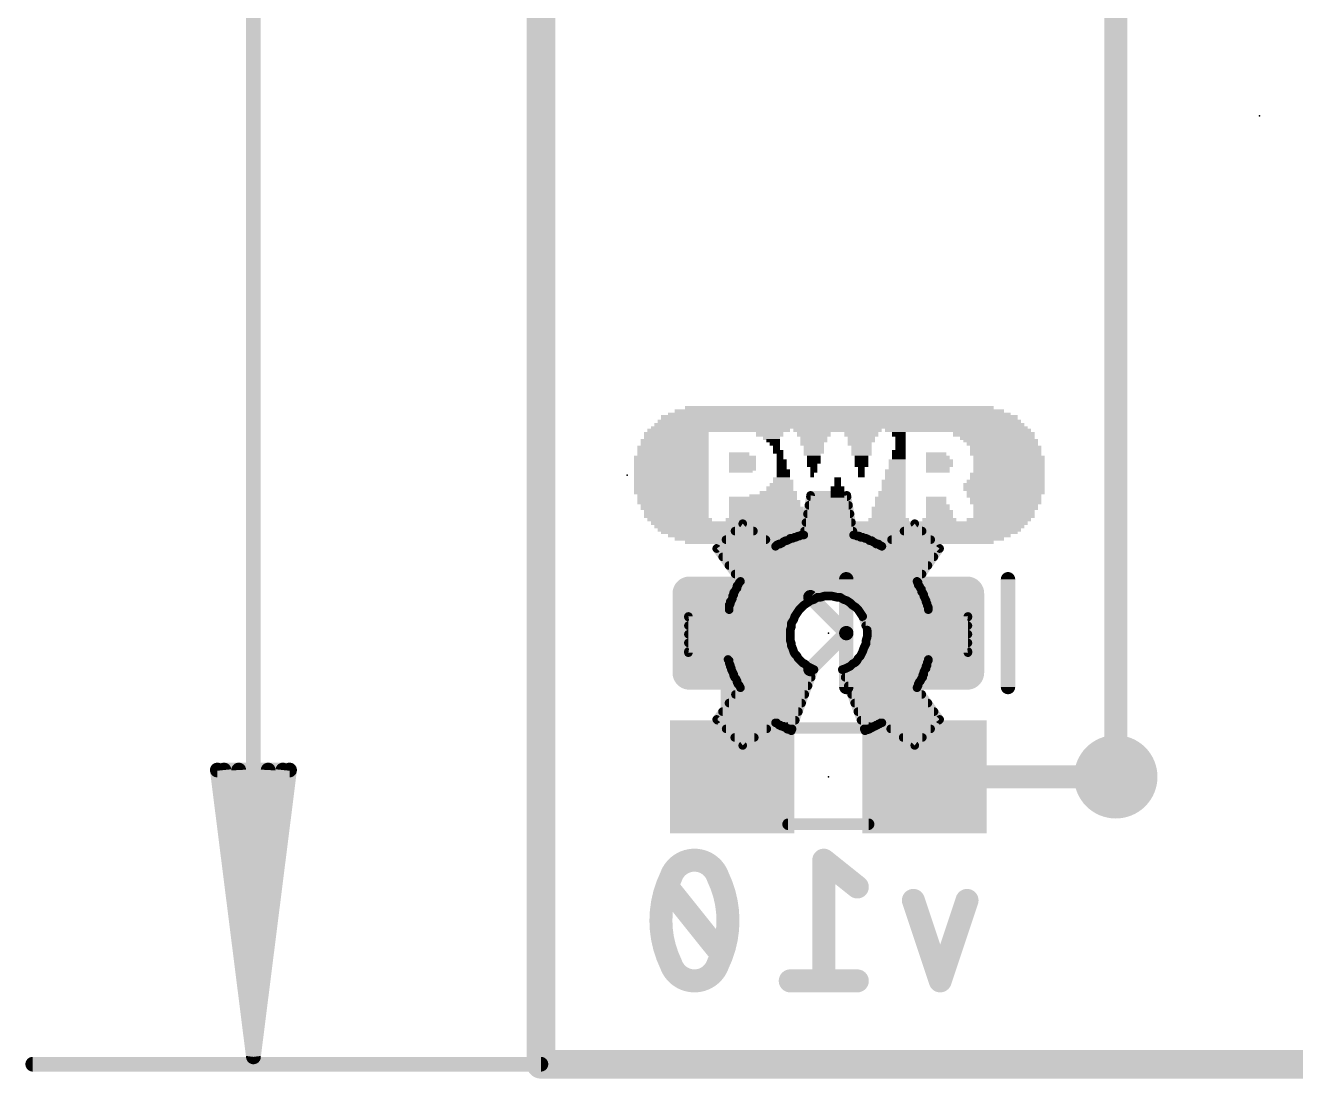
# Model space of a CAD drawing. Extents: x -31.8 to 54.9, y -10.7 to 32.8.
# Drawn here: x -4.56 to 6.67, y -0.13 to 9.18 of the extents above; entities that cross this region are included whole.
import ezdxf

# ---------------------------------------------------------------- set-up
doc = ezdxf.new("R2010")
doc.units = 0
for name, color, linetype in [('1', 12, 'CONTINUOUS'), ('16', 132, 'CONTINUOUS'), ('18', 110, 'CONTINUOUS'), ('20', 53, 'CONTINUOUS'), ('21', 41, 'CONTINUOUS'), ('22', 40, 'CONTINUOUS'), ('23', 53, 'CONTINUOUS'), ('24', 53, 'CONTINUOUS'), ('47', 253, 'CONTINUOUS'), ('51', 53, 'CONTINUOUS')]:
    doc.layers.add(name, color=color, linetype=linetype)

# ---------------------------------------------------------------- blocks, each defined once
blk = doc.blocks.new('RECT160000X160000R30')
at = {"const_width": 0.15}
blk.add_lwpolyline([(0.425, -0.35), (0.425, 0.35, 0.4142), (0.35, 0.425), (-0.35, 0.425, 0.4142), (-0.425, 0.35), (-0.425, -0.35, 0.4142), (-0.35, -0.425), (0.35, -0.425, 0.4142)], format="xyb", close=True, dxfattribs=at)
blk.add_solid([(-0.3754, -0.3754), (0.3754, -0.3754), (-0.3754, 0.3754), (0.3754, 0.3754)])
blk = doc.blocks.new('RECT')
blk.add_solid([(-0.5, -0.5), (0.5, -0.5), (-0.5, 0.5), (0.5, 0.5)])
blk = doc.blocks.new('ROUNDV')
at = {"const_width": 0.5}
blk.add_lwpolyline([(0, -0.25, 1), (0, 0.25, 1), (0, -0.25)], format="xyb", dxfattribs=at)

msp = doc.modelspace()

# ---------------------------------------------------------------- linework, layer by layer
at = {"layer": '1'}
for points, const_width in [([(0, 25.4), (0, 0)], 0.254), ([(1.69, 3.783), (1.663, 3.81)], 0.2032), ([(1.69, 2.54), (1.69, 3.783)], 0.2032), ([(3.39, 2.54), (5.08, 2.54)], 0.2032), ([(0, 0), (25.4, 0)], 0.254)]:
    msp.add_lwpolyline(points, dxfattribs=dict(at, const_width=const_width))
for points, const_width in [([(1.6989, 3.8459, 1), (1.6271, 3.7741)], 0.1016), ([(1.7408, 3.783, 1), (1.6392, 3.783)], 0.1016), ([(1.6541, 3.7471, 1), (1.7259, 3.8189)], 0.1016), ([(1.6392, 2.54, 1), (1.7408, 2.54)], 0.1016), ([(3.39, 2.5908, 1), (3.39, 2.4892)], 0.1016), ([(5.08, 2.4892, 1), (5.08, 2.5908)], 0.1016), ([(0, 0.0635, 1), (0, -0.0635)], 0.127), ([(-0.0635, 0, 1), (0.0635, 0)], 0.127)]:
    msp.add_lwpolyline(points, format="xyb", dxfattribs=dict(at, const_width=const_width))
at = {"layer": '16'}
for points, const_width in [([(0, 0), (0, 25.4)], 0.254), ([(5.08, 2.54), (5.08, 11.93)], 0.2032), ([(2.7961, 1.5663), (2.4998, 1.8034)], 0.2032), ([(2.4998, 1.8034), (2.4998, 0.7366)], 0.2032), ([(1.5939, 0.9737), (1.1197, 1.5663)], 0.2032), ([(3.5285, 0.7366), (3.2914, 1.4478)], 0.2032), ([(3.7655, 1.4478), (3.5285, 0.7366)], 0.2032), ([(2.7961, 0.7366), (2.2035, 0.7366)], 0.2032), ([(25.4, 0), (0, 0)], 0.254)]:
    msp.add_lwpolyline(points, dxfattribs=dict(at, const_width=const_width))
for points, const_width in [([(5.0292, 2.54, 1), (5.1308, 2.54)], 0.1016), ([(1.3568, 1.8034, 0.3205), (1.1494, 1.6552)], 0.2032), ([(1.5642, 1.6552, 0.3205), (1.3568, 1.8034)], 0.2032), ([(1.3568, 1.8542, 1), (1.3568, 1.7526)], 0.1016), ([(1.3568, 1.7526, 1), (1.3568, 1.8542)], 0.1016), ([(2.5315, 1.8431, 1), (2.468, 1.7637)], 0.1016), ([(2.5506, 1.8034, 1), (2.449, 1.8034)], 0.1016), ([(1.1494, 1.6552, 0.1139), (1.0605, 1.27)], 0.2032), ([(1.1013, 1.6717, 1), (1.1974, 1.6388)], 0.1016), ([(1.195, 1.633, 1), (1.1037, 1.6775)], 0.1016), ([(1.6531, 1.27, 0.1139), (1.5642, 1.6552)], 0.2032), ([(1.6099, 1.6775, 1), (1.5186, 1.633)], 0.1016), ([(1.5162, 1.6388, 1), (1.6123, 1.6717)], 0.1016), ([(1.1594, 1.5981, 1), (1.0801, 1.5346)], 0.1016), ([(2.7644, 1.5267, 1), (2.8279, 1.606)], 0.1016), ([(3.3396, 1.4639, 1), (3.2432, 1.4317)], 0.1016), ([(3.8137, 1.4317, 1), (3.7174, 1.4639)], 0.1016), ([(1.0605, 1.27, 0.1139), (1.1494, 0.8848)], 0.2032), ([(1.1113, 1.27, 1), (1.0097, 1.27)], 0.1016), ([(1.5642, 0.8848, 0.1139), (1.6531, 1.27)], 0.2032), ([(1.7039, 1.27, 1), (1.6023, 1.27)], 0.1016), ([(1.0097, 1.27, 1), (1.1113, 1.27)], 0.1016), ([(1.6023, 1.27, 1), (1.7039, 1.27)], 0.1016), ([(1.5542, 0.9419, 1), (1.6335, 1.0054)], 0.1016), ([(1.1494, 0.8848, 0.3205), (1.3568, 0.7366)], 0.2032), ([(1.1974, 0.9012, 1), (1.1013, 0.8683)], 0.1016), ([(1.1037, 0.8625, 1), (1.195, 0.907)], 0.1016), ([(1.3568, 0.7366, 0.3205), (1.5642, 0.8848)], 0.2032), ([(1.5186, 0.907, 1), (1.6099, 0.8625)], 0.1016), ([(1.6123, 0.8683, 1), (1.5162, 0.9012)], 0.1016), ([(1.3568, 0.7874, 1), (1.3568, 0.6858)], 0.1016), ([(1.3568, 0.6858, 1), (1.3568, 0.7874)], 0.1016), ([(2.2035, 0.7874, 1), (2.2035, 0.6858)], 0.1016), ([(2.449, 0.7366, 1), (2.5506, 0.7366)], 0.1016), ([(2.7961, 0.6858, 1), (2.7961, 0.7874)], 0.1016), ([(3.4803, 0.7527, 1), (3.5767, 0.7205)], 0.1016), ([(3.4803, 0.7205, 1), (3.5767, 0.7527)], 0.1016), ([(0, 0.0635, 1), (0, -0.0635)], 0.127), ([(-0.0635, 0, 1), (0.0635, 0)], 0.127)]:
    msp.add_lwpolyline(points, format="xyb", dxfattribs=dict(at, const_width=const_width))
at = {"layer": '20', "const_width": 0.2032}
for points in [[(0, 25.4), (0, 0)], [(0, 0), (25.4, 0)]]:
    msp.add_lwpolyline(points, dxfattribs=at)
at = {"layer": '20', "const_width": 0.1016}
for points in [[(0, 0.0508, 1), (0, -0.0508)], [(-0.0508, 0, 1), (0.0508, 0)]]:
    msp.add_lwpolyline(points, format="xyb", dxfattribs=at)
at = {"layer": '21', "const_width": 0.127}
msp.add_lwpolyline([(4.1275, 4.2862), (4.1275, 3.3338)], dxfattribs=at)
at = {"layer": '21', "const_width": 0.0635}
for points in [[(4.1593, 4.2862, 1), (4.0958, 4.2862)], [(4.0958, 3.3338, 1), (4.1593, 3.3338)]]:
    msp.add_lwpolyline(points, format="xyb", dxfattribs=at)
at = {"layer": '22', "const_width": 0.076}
for points in [[(2.3234, 4.6774), (2.3834, 5.0274)], [(2.3815, 5.016), (2.7053, 5.016)], [(2.3834, 5.0274), (2.7034, 5.0274)], [(2.7034, 5.0274), (2.7634, 4.6774)], [(2.3684, 4.94), (2.7184, 4.94)], [(2.3554, 4.864), (2.7314, 4.864)], [(1.5534, 4.5574), (1.7834, 4.7774)], [(1.7151, 4.712), (1.8782, 4.712)], [(1.7834, 4.7774), (2.0734, 4.5774)], [(2.2834, 4.6674), (2.3034, 4.6774)], [(2.3034, 4.6774), (2.3234, 4.6774)], [(2.3293, 4.712), (2.7575, 4.712)], [(2.3424, 4.788), (2.7444, 4.788)], [(2.7634, 4.6774), (2.7734, 4.6774)], [(2.7734, 4.6774), (2.7934, 4.6674)], [(3.0134, 4.5774), (3.3034, 4.7774)], [(3.2086, 4.712), (3.3688, 4.712)], [(3.3034, 4.7774), (3.5234, 4.5574)], [(1.6356, 4.636), (1.9884, 4.636)], [(2.0734, 4.5774), (2.0834, 4.5874)], [(2.0834, 4.5874), (2.1034, 4.5974)], [(2.1034, 4.5974), (2.1134, 4.5974)], [(2.1134, 4.5974), (2.1334, 4.6074)], [(2.1334, 4.6074), (2.1434, 4.6174)], [(2.1434, 4.6174), (2.1634, 4.6274)], [(2.1634, 4.6274), (2.1734, 4.6274)], [(2.1734, 4.6274), (2.1934, 4.6374)], [(2.1907, 4.636), (2.8948, 4.636)], [(2.1934, 4.6374), (2.2034, 4.6474)], [(2.2034, 4.6474), (2.2234, 4.6474)], [(2.2234, 4.6474), (2.2434, 4.6574)], [(2.2434, 4.6574), (2.2534, 4.6574)], [(2.2534, 4.6574), (2.2734, 4.6674)], [(2.2734, 4.6674), (2.2834, 4.6674)], [(2.7934, 4.6674), (2.8134, 4.6674)], [(2.8134, 4.6674), (2.8234, 4.6574)], [(2.8234, 4.6574), (2.8434, 4.6574)], [(2.8434, 4.6574), (2.8634, 4.6474)], [(2.8634, 4.6474), (2.8734, 4.6474)], [(2.8734, 4.6474), (2.8934, 4.6374)], [(2.8934, 4.6374), (2.9034, 4.6274)], [(2.9034, 4.6274), (2.9234, 4.6274)], [(2.9234, 4.6274), (2.9334, 4.6174)], [(2.9334, 4.6174), (2.9534, 4.6074)], [(2.9534, 4.6074), (2.9634, 4.5974)], [(2.9634, 4.5974), (2.9834, 4.5974)], [(2.9834, 4.5974), (2.9934, 4.5874)], [(2.9934, 4.5874), (3.0134, 4.5774)], [(3.0984, 4.636), (3.4448, 4.636)], [(1.7634, 4.2674), (1.5534, 4.5574)], [(1.5562, 4.56), (3.5208, 4.56)], [(1.6065, 4.484), (3.4728, 4.484)], [(3.5234, 4.5574), (3.3234, 4.2674)], [(1.6616, 4.408), (3.4204, 4.408)], [(1.7166, 4.332), (3.368, 4.332)], [(1.7334, 4.2274), (1.7434, 4.2374)], [(1.7334, 4.2074), (1.7334, 4.2274)], [(1.7434, 4.2374), (1.7534, 4.2574)], [(1.7527, 4.256), (3.3334, 4.256)], [(1.7534, 4.2574), (1.7634, 4.2674)], [(3.3234, 4.2674), (3.3334, 4.2574)], [(3.3334, 4.2574), (3.3334, 4.2374)], [(3.3334, 4.2374), (3.3434, 4.2274)], [(3.3434, 4.2274), (3.3534, 4.2074)], [(1.6834, 4.0974), (1.6934, 4.1174)], [(1.6934, 4.1374), (1.7034, 4.1474)], [(1.6934, 4.1174), (1.6934, 4.1374)], [(1.7034, 4.1674), (1.7134, 4.1774)], [(1.7034, 4.1474), (1.7034, 4.1674)], [(1.7134, 4.1774), (1.7234, 4.1974)], [(1.7147, 4.18), (3.3634, 4.18)], [(1.7234, 4.1974), (1.7334, 4.2074)], [(2.4434, 4.1274), (2.4134, 4.1074)], [(2.4734, 4.1274), (2.4434, 4.1274)], [(2.5034, 4.1374), (2.4734, 4.1274)], [(2.5734, 4.1374), (2.5034, 4.1374)], [(2.6134, 4.1274), (2.5734, 4.1374)], [(2.6434, 4.1274), (2.6134, 4.1274)], [(2.6734, 4.1074), (2.6434, 4.1274)], [(3.3534, 4.2074), (3.3634, 4.1974)], [(3.3634, 4.1974), (3.3634, 4.1774)], [(3.3634, 4.1774), (3.3734, 4.1674)], [(3.3734, 4.1674), (3.3834, 4.1474)], [(3.3834, 4.1474), (3.3834, 4.1374)], [(3.3834, 4.1374), (3.4034, 4.0974)], [(1.3034, 3.9574), (1.6634, 4.0174)], [(1.6634, 4.0574), (1.6734, 4.0674)], [(1.6634, 4.0174), (1.6634, 4.0574)], [(1.6634, 4.028), (2.294, 4.028)], [(1.6734, 4.0874), (1.6834, 4.0974)], [(1.6734, 4.0674), (1.6734, 4.0874)], [(1.6867, 4.104), (2.4033, 4.104)], [(2.2834, 4.0174), (2.2434, 3.9574)], [(2.3234, 4.0574), (2.2834, 4.0174)], [(2.3834, 4.0974), (2.3234, 4.0574)], [(2.4134, 4.1074), (2.3834, 4.0974)], [(2.7034, 4.0974), (2.6734, 4.1074)], [(2.6835, 4.104), (3.4001, 4.104)], [(2.7334, 4.0774), (2.7034, 4.0974)], [(2.7534, 4.0574), (2.7334, 4.0774)], [(2.7834, 4.0374), (2.7534, 4.0574)], [(2.8034, 4.0174), (2.7834, 4.0374)], [(2.7928, 4.028), (3.4234, 4.028)], [(2.8434, 3.9574), (2.8034, 4.0174)], [(3.4034, 4.0974), (3.4034, 4.0874)], [(3.4034, 4.0874), (3.4134, 4.0674)], [(3.4134, 4.0674), (3.4134, 4.0574)], [(3.4134, 4.0574), (3.4234, 4.0374)], [(3.4234, 4.0374), (3.4234, 4.0174)], [(3.4234, 4.0174), (3.7734, 3.9574)], [(1.3034, 3.6374), (1.3034, 3.9574)], [(1.3034, 3.952), (2.2416, 3.952)], [(2.2334, 3.9274), (2.2134, 3.8974)], [(2.2134, 3.8974), (2.2134, 3.8674)], [(2.2434, 3.9574), (2.2334, 3.9274)], [(2.8834, 3.8374), (2.8434, 3.9574)], [(2.8452, 3.952), (3.7734, 3.952)], [(3.7734, 3.9574), (3.7734, 3.6374)], [(1.3034, 3.876), (2.2134, 3.876)], [(1.3034, 3.8), (2.2034, 3.8)], [(2.2134, 3.8674), (2.2034, 3.8374)], [(2.2034, 3.8374), (2.2034, 3.7474)], [(2.8705, 3.876), (3.7734, 3.876)], [(2.8834, 3.7774), (2.8834, 3.8374)], [(2.8834, 3.8), (3.7734, 3.8)], [(1.3034, 3.724), (2.2112, 3.724)], [(2.2034, 3.7474), (2.2134, 3.7174)], [(2.2134, 3.7174), (2.2134, 3.6974)], [(2.2134, 3.6974), (2.2234, 3.6774)], [(2.2234, 3.6774), (2.2334, 3.6474)], [(2.8434, 3.6474), (2.8534, 3.6774)], [(2.8534, 3.6774), (2.8734, 3.7174)], [(2.8734, 3.7474), (2.8834, 3.7774)], [(2.8734, 3.7174), (2.8734, 3.7474)], [(2.8734, 3.724), (3.7734, 3.724)], [(1.3034, 3.648), (2.2332, 3.648)], [(1.6534, 3.5774), (1.3034, 3.6374)], [(1.6634, 3.5674), (1.6534, 3.5774)], [(1.6588, 3.572), (2.2888, 3.572)], [(1.6634, 3.5474), (1.6634, 3.5674)], [(2.2334, 3.6474), (2.2434, 3.6274)], [(2.2434, 3.6274), (2.2634, 3.6074)], [(2.2634, 3.6074), (2.2734, 3.5874)], [(2.2734, 3.5874), (2.3134, 3.5474)], [(2.7734, 3.5474), (2.7934, 3.5674)], [(2.7934, 3.5674), (2.8034, 3.5874)], [(2.7957, 3.572), (3.4234, 3.572)], [(2.8034, 3.5874), (2.8234, 3.6074)], [(2.8234, 3.6074), (2.8434, 3.6474)], [(2.8436, 3.648), (3.7734, 3.648)], [(3.4234, 3.5674), (3.4134, 3.5474)], [(3.7734, 3.6374), (3.4234, 3.5774)], [(3.4234, 3.5774), (3.4234, 3.5674)], [(1.6734, 3.5274), (1.6634, 3.5474)], [(1.6734, 3.5174), (1.6734, 3.5274)], [(1.6834, 3.4974), (1.6734, 3.5174)], [(1.6834, 3.4874), (1.6834, 3.4974)], [(1.6834, 3.496), (2.3961, 3.496)], [(1.7034, 3.4474), (1.6834, 3.4874)], [(1.7034, 3.4374), (1.7034, 3.4474)], [(2.4134, 3.4874), (2.2134, 2.9474)], [(2.3134, 3.5474), (2.3334, 3.5374)], [(2.3334, 3.5374), (2.3534, 3.5174)], [(2.3534, 3.5174), (2.4134, 3.4874)], [(2.6634, 3.4874), (2.6934, 3.4974)], [(2.8634, 2.9474), (2.6634, 3.4874)], [(2.6893, 3.496), (3.402, 3.496)], [(2.6934, 3.4974), (2.7334, 3.5174)], [(2.7334, 3.5174), (2.7534, 3.5374)], [(2.7534, 3.5374), (2.7734, 3.5474)], [(3.3834, 3.4474), (3.3734, 3.4374)], [(3.3934, 3.4874), (3.3834, 3.4674)], [(3.3834, 3.4674), (3.3834, 3.4474)], [(3.4034, 3.4974), (3.3934, 3.4874)], [(3.4134, 3.5274), (3.4034, 3.5174)], [(3.4034, 3.5174), (3.4034, 3.4974)], [(3.4134, 3.5474), (3.4134, 3.5274)], [(1.7134, 3.4174), (1.7034, 3.4374)], [(1.7121, 3.42), (2.3885, 3.42)], [(1.7234, 3.4074), (1.7134, 3.4174)], [(1.7334, 3.3874), (1.7234, 3.4074)], [(1.7334, 3.3774), (1.7334, 3.3874)], [(1.7434, 3.3574), (1.7334, 3.3774)], [(1.7534, 3.3474), (1.7434, 3.3574)], [(1.7634, 3.3274), (1.7534, 3.3474)], [(1.7551, 3.344), (2.3603, 3.344)], [(2.6884, 3.42), (3.3734, 3.42)], [(2.7165, 3.344), (3.3317, 3.344)], [(3.3334, 3.3474), (3.3234, 3.3274)], [(3.3434, 3.3774), (3.3334, 3.3574)], [(3.3334, 3.3574), (3.3334, 3.3474)], [(3.3534, 3.3874), (3.3434, 3.3774)], [(3.3634, 3.4074), (3.3534, 3.3874)], [(3.3734, 3.4174), (3.3634, 3.4074)], [(3.3734, 3.4374), (3.3734, 3.4174)], [(1.5534, 3.0474), (1.7634, 3.3274)], [(1.7189, 3.268), (2.3322, 3.268)], [(2.7447, 3.268), (3.3658, 3.268)], [(3.3234, 3.3274), (3.5234, 3.0474)], [(1.6049, 3.116), (2.2759, 3.116)], [(1.6619, 3.192), (2.304, 3.192)], [(2.7728, 3.192), (3.4201, 3.192)], [(2.8009, 3.116), (3.4744, 3.116)], [(1.7834, 2.8174), (1.5534, 3.0474)], [(1.5608, 3.04), (2.2477, 3.04)], [(2.0734, 3.0174), (1.7834, 2.8174)], [(2.0834, 3.0174), (2.0734, 3.0174)], [(2.1034, 2.9974), (2.0834, 3.0174)], [(2.1134, 2.9974), (2.1034, 2.9974)], [(2.1234, 2.9874), (2.1134, 2.9974)], [(2.8291, 3.04), (3.5164, 3.04)], [(2.9634, 2.9974), (2.9534, 2.9874)], [(2.9734, 2.9974), (2.9634, 2.9974)], [(2.9834, 3.0074), (2.9734, 2.9974)], [(2.9934, 3.0074), (2.9834, 3.0074)], [(3.0034, 3.0174), (2.9934, 3.0074)], [(3.0134, 3.0174), (3.0034, 3.0174)], [(3.3034, 2.8174), (3.0134, 3.0174)], [(3.5234, 3.0474), (3.3034, 2.8174)], [(1.6368, 2.964), (1.996, 2.964)], [(1.7128, 2.888), (1.8858, 2.888)], [(2.1434, 2.9874), (2.1234, 2.9874)], [(2.1534, 2.9774), (2.1434, 2.9874)], [(2.1634, 2.9774), (2.1534, 2.9774)], [(2.1734, 2.9674), (2.1634, 2.9774)], [(2.1834, 2.9674), (2.1734, 2.9674)], [(2.1934, 2.9574), (2.1834, 2.9674)], [(2.1868, 2.964), (2.2196, 2.964)], [(2.2134, 2.9574), (2.1934, 2.9574)], [(2.2134, 2.9474), (2.2134, 2.9574)], [(2.8572, 2.964), (2.9, 2.964)], [(2.8734, 2.9574), (2.8634, 2.9474)], [(2.8934, 2.9574), (2.8734, 2.9574)], [(2.9034, 2.9674), (2.8934, 2.9574)], [(2.9134, 2.9674), (2.9034, 2.9674)], [(2.9234, 2.9774), (2.9134, 2.9674)], [(2.9334, 2.9774), (2.9234, 2.9774)], [(2.9434, 2.9874), (2.9334, 2.9774)], [(2.9534, 2.9874), (2.9434, 2.9874)], [(3.0908, 2.964), (3.4437, 2.964)], [(3.201, 2.888), (3.371, 2.888)]]:
    msp.add_lwpolyline(points, dxfattribs=at)
at = {"layer": '22', "const_width": 0.038}
for points in [[(2.3815, 5.035, 1), (2.3815, 4.997)], [(2.3834, 5.0464, 1), (2.3834, 5.0084)], [(2.4021, 5.0242, 1), (2.3647, 5.0306)], [(2.7221, 5.0306, 1), (2.6847, 5.0242)], [(2.7034, 5.0084, 1), (2.7034, 5.0464)], [(2.7053, 4.997, 1), (2.7053, 5.035)], [(2.3684, 4.959, 1), (2.3684, 4.921)], [(2.7184, 4.921, 1), (2.7184, 4.959)], [(2.3554, 4.883, 1), (2.3554, 4.845)], [(2.7314, 4.845, 1), (2.7314, 4.883)], [(1.7151, 4.731, 1), (1.7151, 4.693)], [(1.7942, 4.793, 1), (1.7726, 4.7617)], [(1.7965, 4.7636, 1), (1.7703, 4.7911)], [(1.8782, 4.693, 1), (1.8782, 4.731)], [(2.3034, 4.6964, 1), (2.3034, 4.6584)], [(2.3119, 4.6604, 1), (2.2949, 4.6944)], [(2.3293, 4.731, 1), (2.3293, 4.693)], [(2.3424, 4.807, 1), (2.3424, 4.769)], [(2.3234, 4.6584, 1), (2.3234, 4.6964)], [(2.7444, 4.769, 1), (2.7444, 4.807)], [(2.7634, 4.6964, 1), (2.7634, 4.6584)], [(2.7819, 4.6944, 1), (2.7649, 4.6604)], [(2.7575, 4.693, 1), (2.7575, 4.731)], [(2.7734, 4.6584, 1), (2.7734, 4.6964)], [(3.2086, 4.731, 1), (3.2086, 4.693)], [(3.3168, 4.7908, 1), (3.29, 4.7639)], [(3.3142, 4.7617, 1), (3.2926, 4.793)], [(3.3688, 4.693, 1), (3.3688, 4.731)], [(1.6356, 4.655, 1), (1.6356, 4.617)], [(1.9884, 4.617, 1), (1.9884, 4.655)], [(2.06, 4.5908, 1), (2.0868, 4.5639)], [(2.0626, 4.5617, 1), (2.0842, 4.593)], [(2.0749, 4.6044, 1), (2.0919, 4.5704)], [(2.0968, 4.5739, 1), (2.07, 4.6008)], [(2.1034, 4.6164, 1), (2.1034, 4.5784)], [(2.1049, 4.6144, 1), (2.1219, 4.5804)], [(2.1119, 4.5804, 1), (2.0949, 4.6144)], [(2.1134, 4.5784, 1), (2.1134, 4.6164)], [(2.12, 4.6208, 1), (2.1468, 4.5939)], [(2.1349, 4.6344, 1), (2.1519, 4.6004)], [(2.1419, 4.5904, 1), (2.1249, 4.6244)], [(2.1568, 4.6039, 1), (2.13, 4.6308)], [(2.1634, 4.6464, 1), (2.1634, 4.6084)], [(2.1649, 4.6444, 1), (2.1819, 4.6104)], [(2.1719, 4.6104, 1), (2.1549, 4.6444)], [(2.1907, 4.655, 1), (2.1907, 4.617)], [(2.1734, 4.6084, 1), (2.1734, 4.6464)], [(2.18, 4.6508, 1), (2.2068, 4.6239)], [(2.2034, 4.6664, 1), (2.2034, 4.6284)], [(2.2019, 4.6204, 1), (2.1849, 4.6544)], [(2.2168, 4.6339, 1), (2.19, 4.6608)], [(2.2149, 4.6644, 1), (2.2319, 4.6304)], [(2.2234, 4.6284, 1), (2.2234, 4.6664)], [(2.2434, 4.6764, 1), (2.2434, 4.6384)], [(2.2449, 4.6744, 1), (2.2619, 4.6404)], [(2.2519, 4.6404, 1), (2.2349, 4.6744)], [(2.2534, 4.6384, 1), (2.2534, 4.6764)], [(2.2734, 4.6864, 1), (2.2734, 4.6484)], [(2.2749, 4.6844, 1), (2.2919, 4.6504)], [(2.2819, 4.6504, 1), (2.2649, 4.6844)], [(2.2834, 4.6484, 1), (2.2834, 4.6864)], [(2.3047, 4.6806, 1), (2.3421, 4.6742)], [(2.7447, 4.6742, 1), (2.7821, 4.6806)], [(2.7934, 4.6864, 1), (2.7934, 4.6484)], [(2.7849, 4.6504, 1), (2.8019, 4.6844)], [(2.8268, 4.6808, 1), (2.8, 4.6539)], [(2.8234, 4.6764, 1), (2.8234, 4.6384)], [(2.81, 4.6439, 1), (2.8368, 4.6708)], [(2.8134, 4.6484, 1), (2.8134, 4.6864)], [(2.8519, 4.6744, 1), (2.8349, 4.6404)], [(2.8434, 4.6384, 1), (2.8434, 4.6764)], [(2.8634, 4.6664, 1), (2.8634, 4.6284)], [(2.8819, 4.6644, 1), (2.8649, 4.6304)], [(2.8549, 4.6304, 1), (2.8719, 4.6644)], [(2.8734, 4.6284, 1), (2.8734, 4.6664)], [(2.9068, 4.6508, 1), (2.88, 4.6239)], [(2.9034, 4.6464, 1), (2.9034, 4.6084)], [(2.8849, 4.6204, 1), (2.9019, 4.6544)], [(2.89, 4.6139, 1), (2.9168, 4.6408)], [(2.8948, 4.617, 1), (2.8948, 4.655)], [(2.9368, 4.6408, 1), (2.91, 4.6139)], [(2.9419, 4.6344, 1), (2.9249, 4.6004)], [(2.92, 4.6039, 1), (2.9468, 4.6308)], [(2.9234, 4.6084, 1), (2.9234, 4.6464)], [(2.9668, 4.6208, 1), (2.94, 4.5939)], [(2.9634, 4.6164, 1), (2.9634, 4.5784)], [(2.9449, 4.5904, 1), (2.9619, 4.6244)], [(2.95, 4.5839, 1), (2.9768, 4.6108)], [(2.9968, 4.6108, 1), (2.97, 4.5839)], [(3.0019, 4.6044, 1), (2.9849, 4.5704)], [(2.98, 4.5739, 1), (3.0068, 4.6008)], [(2.9834, 4.5784, 1), (2.9834, 4.6164)], [(3.0026, 4.593, 1), (3.0242, 4.5617)], [(3.0049, 4.5604, 1), (3.0219, 4.5944)], [(3.0984, 4.655, 1), (3.0984, 4.617)], [(3.4448, 4.617, 1), (3.4448, 4.655)], [(1.5688, 4.5685, 1), (1.538, 4.5462)], [(1.5403, 4.5711, 1), (1.5665, 4.5436)], [(1.5562, 4.579, 1), (1.5562, 4.541)], [(1.6065, 4.503, 1), (1.6065, 4.465)], [(3.4728, 4.465, 1), (3.4728, 4.503)], [(3.539, 4.5466, 1), (3.5078, 4.5682)], [(3.51, 4.5439, 1), (3.5368, 4.5708)], [(3.5208, 4.541, 1), (3.5208, 4.579)], [(1.6616, 4.427, 1), (1.6616, 4.389)], [(3.4204, 4.389, 1), (3.4204, 4.427)], [(1.7166, 4.351, 1), (1.7166, 4.313)], [(1.7524, 4.2274, 1), (1.7144, 4.2274)], [(1.7568, 4.2239, 1), (1.73, 4.2508)], [(1.7527, 4.275, 1), (1.7527, 4.237)], [(1.74, 4.2708, 1), (1.7668, 4.2439)], [(1.7704, 4.2489, 1), (1.7364, 4.2659)], [(1.748, 4.2562, 1), (1.7788, 4.2785)], [(1.7768, 4.2539, 1), (1.75, 4.2808)], [(3.3368, 4.2808, 1), (3.31, 4.2539)], [(3.3078, 4.2782, 1), (3.339, 4.2566)], [(3.3524, 4.2574, 1), (3.3144, 4.2574)], [(3.3468, 4.2508, 1), (3.32, 4.2239)], [(3.32, 4.2439, 1), (3.3468, 4.2708)], [(3.3604, 4.2359, 1), (3.3264, 4.2189)], [(3.3334, 4.237, 1), (3.3334, 4.275)], [(3.368, 4.313, 1), (3.368, 4.351)], [(1.7124, 4.1374, 1), (1.6744, 4.1374)], [(1.68, 4.1508, 1), (1.7068, 4.1239)], [(1.7104, 4.1089, 1), (1.6764, 4.1259)], [(1.7224, 4.1674, 1), (1.6844, 4.1674)], [(1.69, 4.1808, 1), (1.7168, 4.1539)], [(1.6844, 4.1474, 1), (1.7224, 4.1474)], [(1.7168, 4.1339, 1), (1.69, 4.1608)], [(1.6964, 4.1859, 1), (1.7304, 4.1689)], [(1.7147, 4.199, 1), (1.7147, 4.161)], [(1.7268, 4.1639, 1), (1.7, 4.1908)], [(1.71, 4.2108, 1), (1.7368, 4.1839)], [(1.7404, 4.1889, 1), (1.7064, 4.2059)], [(1.72, 4.2408, 1), (1.7468, 4.2139)], [(1.7144, 4.2074, 1), (1.7524, 4.2074)], [(1.7468, 4.1939, 1), (1.72, 4.2208)], [(1.7264, 4.2459, 1), (1.7604, 4.2289)], [(2.4434, 4.1464, 1), (2.4434, 4.1084)], [(2.4539, 4.1116, 1), (2.4329, 4.1432)], [(2.4674, 4.1454, 1), (2.4794, 4.1093)], [(2.4734, 4.1084, 1), (2.4734, 4.1464)], [(2.5034, 4.1564, 1), (2.5034, 4.1184)], [(2.5094, 4.1193, 1), (2.4974, 4.1554)], [(2.578, 4.1558, 1), (2.5688, 4.1189)], [(2.5734, 4.1184, 1), (2.5734, 4.1564)], [(2.6134, 4.1464, 1), (2.6134, 4.1084)], [(2.6088, 4.1089, 1), (2.618, 4.1458)], [(2.6539, 4.1432, 1), (2.6329, 4.1116)], [(2.6434, 4.1084, 1), (2.6434, 4.1464)], [(3.3144, 4.2374, 1), (3.3524, 4.2374)], [(3.33, 4.2139, 1), (3.3568, 4.2408)], [(3.3668, 4.2208, 1), (3.34, 4.1939)], [(3.3364, 4.1989, 1), (3.3704, 4.2159)], [(3.3824, 4.1974, 1), (3.3444, 4.1974)], [(3.3768, 4.1908, 1), (3.35, 4.1639)], [(3.3444, 4.1774, 1), (3.3824, 4.1774)], [(3.35, 4.1839, 1), (3.3768, 4.2108)], [(3.3904, 4.1759, 1), (3.3564, 4.1589)], [(3.36, 4.1539, 1), (3.3868, 4.1808)], [(3.3634, 4.161, 1), (3.3634, 4.199)], [(3.4024, 4.1474, 1), (3.3644, 4.1474)], [(3.4004, 4.1459, 1), (3.3664, 4.1289)], [(3.3644, 4.1374, 1), (3.4024, 4.1374)], [(3.3664, 4.1389, 1), (3.4004, 4.1559)], [(1.6824, 4.0574, 1), (1.6444, 4.0574)], [(1.65, 4.0708, 1), (1.6768, 4.0439)], [(1.6634, 4.047, 1), (1.6634, 4.009)], [(1.6924, 4.0874, 1), (1.6544, 4.0874)], [(1.66, 4.1008, 1), (1.6868, 4.0739)], [(1.6544, 4.0674, 1), (1.6924, 4.0674)], [(1.6868, 4.0539, 1), (1.66, 4.0808)], [(1.6665, 3.9986, 1), (1.6603, 4.0361)], [(1.6664, 4.1059, 1), (1.7004, 4.0889)], [(1.6867, 4.123, 1), (1.6867, 4.085)], [(1.6968, 4.0839, 1), (1.67, 4.1108)], [(1.6744, 4.1174, 1), (1.7124, 4.1174)], [(2.27, 4.0308, 1), (2.2968, 4.0039)], [(2.2992, 4.0068, 1), (2.2676, 4.0279)], [(2.294, 4.009, 1), (2.294, 4.047)], [(2.3129, 4.0732, 1), (2.3339, 4.0416)], [(2.3368, 4.0439, 1), (2.31, 4.0708)], [(2.3774, 4.1154, 1), (2.3894, 4.0793)], [(2.3939, 4.0816, 1), (2.3729, 4.1132)], [(2.4029, 4.1232, 1), (2.4239, 4.0916)], [(2.4033, 4.085, 1), (2.4033, 4.123)], [(2.4194, 4.0893, 1), (2.4074, 4.1254)], [(2.6794, 4.1254, 1), (2.6674, 4.0893)], [(2.6629, 4.0916, 1), (2.6839, 4.1232)], [(2.6835, 4.123, 1), (2.6835, 4.085)], [(2.7139, 4.1132, 1), (2.6929, 4.0816)], [(2.6974, 4.0793, 1), (2.7094, 4.1154)], [(2.7468, 4.0908, 1), (2.72, 4.0639)], [(2.7229, 4.0616, 1), (2.7439, 4.0932)], [(2.7639, 4.0732, 1), (2.7429, 4.0416)], [(2.74, 4.0439, 1), (2.7668, 4.0708)], [(2.7968, 4.0508, 1), (2.77, 4.0239)], [(2.7729, 4.0216, 1), (2.7939, 4.0532)], [(2.7928, 4.047, 1), (2.7928, 4.009)], [(2.8192, 4.0279, 1), (2.7876, 4.0068)], [(2.79, 4.0039, 1), (2.8168, 4.0308)], [(3.4224, 4.0974, 1), (3.3844, 4.0974)], [(3.4204, 4.0959, 1), (3.3864, 4.0789)], [(3.3844, 4.0874, 1), (3.4224, 4.0874)], [(3.3864, 4.0889, 1), (3.4204, 4.1059)], [(3.4324, 4.0674, 1), (3.3944, 4.0674)], [(3.4304, 4.0659, 1), (3.3964, 4.0489)], [(3.3944, 4.0574, 1), (3.4324, 4.0574)], [(3.3964, 4.0589, 1), (3.4304, 4.0759)], [(3.4001, 4.085, 1), (3.4001, 4.123)], [(3.4424, 4.0374, 1), (3.4044, 4.0374)], [(3.4266, 4.0361, 1), (3.4202, 3.9986)], [(3.4064, 4.0289, 1), (3.4404, 4.0459)], [(3.4234, 4.009, 1), (3.4234, 4.047)], [(1.3224, 3.9574, 1), (1.2844, 3.9574)], [(1.3003, 3.9761, 1), (1.3065, 3.9386)], [(1.3034, 3.971, 1), (1.3034, 3.933)], [(1.6444, 4.0174, 1), (1.6824, 4.0174)], [(2.2324, 3.8974, 1), (2.1944, 3.8974)], [(2.2154, 3.9334, 1), (2.2514, 3.9214)], [(2.2492, 3.9168, 1), (2.2176, 3.9379)], [(2.2276, 3.9679, 1), (2.2592, 3.9468)], [(2.2614, 3.9514, 1), (2.2254, 3.9634)], [(2.2416, 3.933, 1), (2.2416, 3.971)], [(2.8614, 3.9634, 1), (2.8254, 3.9514)], [(2.8452, 3.971, 1), (2.8452, 3.933)], [(2.8276, 3.9468, 1), (2.8592, 3.9679)], [(3.4044, 4.0174, 1), (3.4424, 4.0174)], [(3.7924, 3.9574, 1), (3.7544, 3.9574)], [(3.7702, 3.9386, 1), (3.7766, 3.9761)], [(3.7734, 3.933, 1), (3.7734, 3.971)], [(1.3034, 3.895, 1), (1.3034, 3.857)], [(1.3034, 3.819, 1), (1.3034, 3.781)], [(2.2224, 3.8374, 1), (2.1844, 3.8374)], [(2.1854, 3.8434, 1), (2.2214, 3.8314)], [(2.1976, 3.9079, 1), (2.2292, 3.8868)], [(2.1944, 3.8674, 1), (2.2324, 3.8674)], [(2.2314, 3.8614, 1), (2.1954, 3.8734)], [(2.2034, 3.781, 1), (2.2034, 3.819)], [(2.2134, 3.857, 1), (2.2134, 3.895)], [(2.8705, 3.895, 1), (2.8705, 3.857)], [(2.9024, 3.8374, 1), (2.8644, 3.8374)], [(2.8834, 3.819, 1), (2.8834, 3.781)], [(2.8654, 3.8314, 1), (2.9014, 3.8434)], [(3.7734, 3.857, 1), (3.7734, 3.895)], [(3.7734, 3.781, 1), (3.7734, 3.819)], [(1.3034, 3.743, 1), (1.3034, 3.705)], [(2.2214, 3.7534, 1), (2.1854, 3.7414)], [(2.1844, 3.7474, 1), (2.2224, 3.7474)], [(2.2324, 3.7174, 1), (2.1944, 3.7174)], [(2.2304, 3.7059, 1), (2.1964, 3.6889)], [(2.1944, 3.6974, 1), (2.2324, 3.6974)], [(2.1954, 3.7114, 1), (2.2314, 3.7234)], [(2.2414, 3.6834, 1), (2.2054, 3.6714)], [(2.2064, 3.6689, 1), (2.2404, 3.6859)], [(2.2112, 3.705, 1), (2.2112, 3.743)], [(2.8364, 3.6859, 1), (2.8704, 3.6689)], [(2.8714, 3.6714, 1), (2.8354, 3.6834)], [(2.8924, 3.7474, 1), (2.8544, 3.7474)], [(2.8554, 3.7534, 1), (2.8914, 3.7414)], [(2.8734, 3.743, 1), (2.8734, 3.705)], [(2.8544, 3.7174, 1), (2.8924, 3.7174)], [(2.8904, 3.7089, 1), (2.8564, 3.7259)], [(2.8644, 3.7774, 1), (2.9024, 3.7774)], [(2.9014, 3.7714, 1), (2.8654, 3.7834)], [(3.7734, 3.705, 1), (3.7734, 3.743)], [(1.3034, 3.667, 1), (1.3034, 3.629)], [(1.3066, 3.6561, 1), (1.3002, 3.6186)], [(1.2844, 3.6374, 1), (1.3224, 3.6374)], [(1.6668, 3.5908, 1), (1.64, 3.5639)], [(1.6588, 3.591, 1), (1.6588, 3.553)], [(1.6824, 3.5674, 1), (1.6444, 3.5674)], [(1.65, 3.5539, 1), (1.6768, 3.5808)], [(1.6502, 3.5586, 1), (1.6566, 3.5961)], [(2.2504, 3.6559, 1), (2.2164, 3.6389)], [(2.2154, 3.6414, 1), (2.2514, 3.6534)], [(2.2568, 3.6408, 1), (2.23, 3.6139)], [(2.2264, 3.6189, 1), (2.2604, 3.6359)], [(2.2332, 3.629, 1), (2.2332, 3.667)], [(2.2804, 3.6159, 1), (2.2464, 3.5989)], [(2.25, 3.5939, 1), (2.2768, 3.6208)], [(2.2868, 3.6008, 1), (2.26, 3.5739)], [(2.2564, 3.5789, 1), (2.2904, 3.5959)], [(2.2888, 3.553, 1), (2.2888, 3.591)], [(2.7764, 3.5759, 1), (2.8104, 3.5589)], [(2.7957, 3.591, 1), (2.7957, 3.553)], [(2.8068, 3.5539, 1), (2.78, 3.5808)], [(2.79, 3.6008, 1), (2.8168, 3.5739)], [(2.8204, 3.5789, 1), (2.7864, 3.5959)], [(2.8064, 3.6159, 1), (2.8404, 3.5989)], [(2.8368, 3.5939, 1), (2.81, 3.6208)], [(2.8254, 3.6534, 1), (2.8614, 3.6414)], [(2.8436, 3.667, 1), (2.8436, 3.629)], [(2.8604, 3.6389, 1), (2.8264, 3.6559)], [(3.4424, 3.5774, 1), (3.4044, 3.5774)], [(3.4202, 3.5961, 1), (3.4266, 3.5586)], [(3.4404, 3.5589, 1), (3.4064, 3.5759)], [(3.4234, 3.553, 1), (3.4234, 3.591)], [(3.7544, 3.6374, 1), (3.7924, 3.6374)], [(3.7766, 3.6186, 1), (3.7702, 3.6561)], [(3.7734, 3.629, 1), (3.7734, 3.667)], [(1.6804, 3.5559, 1), (1.6464, 3.5389)], [(1.6444, 3.5474, 1), (1.6824, 3.5474)], [(1.6924, 3.5274, 1), (1.6544, 3.5274)], [(1.6904, 3.5259, 1), (1.6564, 3.5089)], [(1.6544, 3.5174, 1), (1.6924, 3.5174)], [(1.6564, 3.5189, 1), (1.6904, 3.5359)], [(1.7024, 3.4974, 1), (1.6644, 3.4974)], [(1.6834, 3.515, 1), (1.6834, 3.477)], [(1.7004, 3.4959, 1), (1.6664, 3.4789)], [(1.6644, 3.4874, 1), (1.7024, 3.4874)], [(1.6664, 3.4889, 1), (1.7004, 3.5059)], [(1.7224, 3.4474, 1), (1.6844, 3.4474)], [(2.3219, 3.5644, 1), (2.3049, 3.5304)], [(2.3, 3.5339, 1), (2.3268, 3.5608)], [(2.3468, 3.5508, 1), (2.32, 3.5239)], [(2.3249, 3.5204, 1), (2.3419, 3.5544)], [(2.3619, 3.5344, 1), (2.3449, 3.5004)], [(2.34, 3.5039, 1), (2.3668, 3.5308)], [(2.4312, 3.4808, 1), (2.3956, 3.494)], [(2.3961, 3.477, 1), (2.3961, 3.515)], [(2.4049, 3.4704, 1), (2.4219, 3.5044)], [(2.6812, 3.494, 1), (2.6456, 3.4808)], [(2.6574, 3.5054, 1), (2.6694, 3.4693)], [(2.6893, 3.515, 1), (2.6893, 3.477)], [(2.6849, 3.5144, 1), (2.7019, 3.4804)], [(2.6994, 3.4793, 1), (2.6874, 3.5154)], [(2.72, 3.5308, 1), (2.7468, 3.5039)], [(2.7419, 3.5004, 1), (2.7249, 3.5344)], [(2.7449, 3.5544, 1), (2.7619, 3.5204)], [(2.7668, 3.5239, 1), (2.74, 3.5508)], [(2.76, 3.5608, 1), (2.7868, 3.5339)], [(2.7819, 3.5304, 1), (2.7649, 3.5644)], [(3.4024, 3.4674, 1), (3.3644, 3.4674)], [(3.3664, 3.4759, 1), (3.4004, 3.4589)], [(3.3968, 3.4339, 1), (3.37, 3.4608)], [(3.38, 3.5008, 1), (3.4068, 3.4739)], [(3.4104, 3.4789, 1), (3.3764, 3.4959)], [(3.4224, 3.5174, 1), (3.3844, 3.5174)], [(3.39, 3.5308, 1), (3.4168, 3.5039)], [(3.3844, 3.4974, 1), (3.4224, 3.4974)], [(3.4168, 3.4839, 1), (3.39, 3.5108)], [(3.4324, 3.5474, 1), (3.3944, 3.5474)], [(3.3964, 3.5559, 1), (3.4304, 3.5389)], [(3.3944, 3.5274, 1), (3.4324, 3.5274)], [(3.4268, 3.5139, 1), (3.4, 3.5408)], [(3.402, 3.477, 1), (3.402, 3.515)], [(3.4044, 3.5674, 1), (3.4424, 3.5674)], [(1.7204, 3.4459, 1), (1.6864, 3.4289)], [(1.6844, 3.4374, 1), (1.7224, 3.4374)], [(1.6864, 3.4389, 1), (1.7204, 3.4559)], [(1.7121, 3.439, 1), (1.7121, 3.401)], [(1.7268, 3.4308, 1), (1.7, 3.4039)], [(1.6964, 3.4089, 1), (1.7304, 3.4259)], [(1.7404, 3.4159, 1), (1.7064, 3.3989)], [(1.71, 3.3939, 1), (1.7368, 3.4208)], [(1.7524, 3.3874, 1), (1.7144, 3.3874)], [(1.7504, 3.3859, 1), (1.7164, 3.3689)], [(1.7144, 3.3774, 1), (1.7524, 3.3774)], [(1.7164, 3.3789, 1), (1.7504, 3.3959)], [(1.7568, 3.3708, 1), (1.73, 3.3439)], [(1.7264, 3.3489, 1), (1.7604, 3.3659)], [(1.7704, 3.3559, 1), (1.7364, 3.3389)], [(1.7551, 3.363, 1), (1.7551, 3.325)], [(1.74, 3.3339, 1), (1.7668, 3.3608)], [(2.3603, 3.325, 1), (2.3603, 3.363)], [(2.3885, 3.401, 1), (2.3885, 3.439)], [(2.6884, 3.439, 1), (2.6884, 3.401)], [(2.7165, 3.363, 1), (2.7165, 3.325)], [(3.3524, 3.3574, 1), (3.3144, 3.3574)], [(3.3164, 3.3659, 1), (3.3504, 3.3489)], [(3.3504, 3.3389, 1), (3.3164, 3.3559)], [(3.33, 3.3908, 1), (3.3568, 3.3639)], [(3.3604, 3.3689, 1), (3.3264, 3.3859)], [(3.3317, 3.325, 1), (3.3317, 3.363)], [(3.3364, 3.3959, 1), (3.3704, 3.3789)], [(3.3668, 3.3739, 1), (3.34, 3.4008)], [(3.35, 3.4208, 1), (3.3768, 3.3939)], [(3.3804, 3.3989, 1), (3.3464, 3.4159)], [(3.3924, 3.4374, 1), (3.3544, 3.4374)], [(3.36, 3.4508, 1), (3.3868, 3.4239)], [(3.3544, 3.4174, 1), (3.3924, 3.4174)], [(3.3868, 3.4039, 1), (3.36, 3.4308)], [(3.3644, 3.4474, 1), (3.4024, 3.4474)], [(3.3734, 3.401, 1), (3.3734, 3.439)], [(1.7189, 3.287, 1), (1.7189, 3.249)], [(1.7464, 3.3189, 1), (1.7804, 3.3359)], [(1.7786, 3.316, 1), (1.7482, 3.3388)], [(2.3322, 3.249, 1), (2.3322, 3.287)], [(2.7447, 3.287, 1), (2.7447, 3.249)], [(3.3389, 3.3384, 1), (3.3079, 3.3163)], [(3.3064, 3.3359, 1), (3.3404, 3.3189)], [(3.3144, 3.3474, 1), (3.3524, 3.3474)], [(3.3658, 3.249, 1), (3.3658, 3.287)], [(1.6049, 3.135, 1), (1.6049, 3.097)], [(1.6619, 3.211, 1), (1.6619, 3.173)], [(2.2759, 3.097, 1), (2.2759, 3.135)], [(2.304, 3.173, 1), (2.304, 3.211)], [(2.7728, 3.211, 1), (2.7728, 3.173)], [(2.8009, 3.135, 1), (2.8009, 3.097)], [(3.4201, 3.173, 1), (3.4201, 3.211)], [(3.4744, 3.097, 1), (3.4744, 3.135)], [(1.5668, 3.0608, 1), (1.54, 3.0339)], [(1.5382, 3.0588, 1), (1.5686, 3.036)], [(1.5608, 3.059, 1), (1.5608, 3.021)], [(2.0734, 3.0364, 1), (2.0734, 2.9984)], [(2.0842, 3.0017, 1), (2.0626, 3.033)], [(2.0968, 3.0308, 1), (2.07, 3.0039)], [(2.0834, 2.9984, 1), (2.0834, 3.0364)], [(2.1034, 3.0164, 1), (2.1034, 2.9784)], [(2.1268, 3.0108, 1), (2.1, 2.9839)], [(2.1134, 2.9784, 1), (2.1134, 3.0164)], [(2.2477, 3.021, 1), (2.2477, 3.059)], [(2.8291, 3.059, 1), (2.8291, 3.021)], [(2.9634, 3.0164, 1), (2.9634, 2.9784)], [(2.9768, 2.9839, 1), (2.95, 3.0108)], [(2.9834, 3.0264, 1), (2.9834, 2.9884)], [(2.9968, 2.9939, 1), (2.97, 3.0208)], [(2.9734, 2.9784, 1), (2.9734, 3.0164)], [(2.98, 3.0208, 1), (3.0068, 2.9939)], [(3.0034, 3.0364, 1), (3.0034, 2.9984)], [(3.0168, 3.0039, 1), (2.99, 3.0308)], [(2.9934, 2.9884, 1), (2.9934, 3.0264)], [(3.0242, 3.033, 1), (3.0026, 3.0017)], [(3.0134, 2.9984, 1), (3.0134, 3.0364)], [(3.5079, 3.0363, 1), (3.5389, 3.0584)], [(3.5371, 3.0342, 1), (3.5097, 3.0605)], [(3.5164, 3.021, 1), (3.5164, 3.059)], [(1.6368, 2.983, 1), (1.6368, 2.945)], [(1.7128, 2.907, 1), (1.7128, 2.869)], [(1.8858, 2.869, 1), (1.8858, 2.907)], [(1.996, 2.945, 1), (1.996, 2.983)], [(2.09, 2.9839, 1), (2.1168, 3.0108)], [(2.1234, 3.0064, 1), (2.1234, 2.9684)], [(2.11, 2.9739, 1), (2.1368, 3.0008)], [(2.1568, 3.0008, 1), (2.13, 2.9739)], [(2.1534, 2.9964, 1), (2.1534, 2.9584)], [(2.14, 2.9639, 1), (2.1668, 2.9908)], [(2.1434, 2.9684, 1), (2.1434, 3.0064)], [(2.1768, 2.9908, 1), (2.15, 2.9639)], [(2.1734, 2.9864, 1), (2.1734, 2.9484)], [(2.16, 2.9539, 1), (2.1868, 2.9808)], [(2.1634, 2.9584, 1), (2.1634, 2.9964)], [(2.1968, 2.9808, 1), (2.17, 2.9539)], [(2.1868, 2.983, 1), (2.1868, 2.945)], [(2.1934, 2.9764, 1), (2.1934, 2.9384)], [(2.18, 2.9439, 1), (2.2068, 2.9708)], [(2.1834, 2.9484, 1), (2.1834, 2.9864)], [(2.2324, 2.9574, 1), (2.1944, 2.9574)], [(2.1956, 2.954, 1), (2.2312, 2.9408)], [(2.1944, 2.9474, 1), (2.2324, 2.9474)], [(2.2134, 2.9384, 1), (2.2134, 2.9764)], [(2.2196, 2.945, 1), (2.2196, 2.983)], [(2.8572, 2.983, 1), (2.8572, 2.945)], [(2.85, 2.9608, 1), (2.8768, 2.9339)], [(2.8456, 2.9408, 1), (2.8812, 2.954)], [(2.8734, 2.9764, 1), (2.8734, 2.9384)], [(2.8868, 2.9439, 1), (2.86, 2.9708)], [(2.88, 2.9708, 1), (2.9068, 2.9439)], [(2.9034, 2.9864, 1), (2.9034, 2.9484)], [(2.9168, 2.9539, 1), (2.89, 2.9808)], [(2.8934, 2.9384, 1), (2.8934, 2.9764)], [(2.9, 2.9808, 1), (2.9268, 2.9539)], [(2.9, 2.945, 1), (2.9, 2.983)], [(2.9234, 2.9964, 1), (2.9234, 2.9584)], [(2.9368, 2.9639, 1), (2.91, 2.9908)], [(2.9134, 2.9484, 1), (2.9134, 2.9864)], [(2.92, 2.9908, 1), (2.9468, 2.9639)], [(2.9434, 3.0064, 1), (2.9434, 2.9684)], [(2.9568, 2.9739, 1), (2.93, 3.0008)], [(2.9334, 2.9584, 1), (2.9334, 2.9964)], [(2.94, 3.0008, 1), (2.9668, 2.9739)], [(2.9534, 2.9684, 1), (2.9534, 3.0064)], [(2.96, 3.0108, 1), (2.9868, 2.9839)], [(3.0908, 2.983, 1), (3.0908, 2.945)], [(3.201, 2.907, 1), (3.201, 2.869)], [(3.371, 2.869, 1), (3.371, 2.907)], [(3.4437, 2.945, 1), (3.4437, 2.983)], [(1.7726, 2.833, 1), (1.7942, 2.8017)], [(1.77, 2.8039, 1), (1.7968, 2.8308)], [(3.2897, 2.8305, 1), (3.3171, 2.8042)], [(3.2926, 2.8017, 1), (3.3142, 2.833)]]:
    msp.add_lwpolyline(points, format="xyb", dxfattribs=at)
at = {"layer": '23'}
for p in [(6.35, 8.382), (0.762, 5.207), (2.54, 3.81), (2.54, 2.54)]:
    msp.add_point(p, dxfattribs=at)
at = {"layer": '24'}
msp.add_point((2.54, 3.81), dxfattribs=at)
at = {"layer": '47', "const_width": 0.13}
for points in [[(-2.54, 0.065), (-2.54, 25.335)], [(-2.54, 0.065), (-2.8592, 2.6)], [(-2.8592, 2.6), (-2.2208, 2.6)], [(-2.54, 0.065), (-2.8, 2.6)], [(-2.54, 0.065), (-2.67, 2.6)], [(-2.2208, 2.6), (-2.54, 0.065)], [(-2.41, 2.6), (-2.54, 0.065)], [(-2.28, 2.6), (-2.54, 0.065)], [(0, 0), (-4.49, 0)]]:
    msp.add_lwpolyline(points, dxfattribs=at)
at = {"layer": '47', "const_width": 0.065}
for points in [[(-2.827, 2.6041, 1), (-2.8915, 2.5959)], [(-2.8592, 2.6325, 1), (-2.8592, 2.5675)], [(-2.7677, 2.6033, 1), (-2.8323, 2.5967)], [(-2.6375, 2.6017, 1), (-2.7025, 2.5983)], [(-2.3775, 2.5983, 1), (-2.4425, 2.6017)], [(-2.2477, 2.5967, 1), (-2.3123, 2.6033)], [(-2.1885, 2.5959, 1), (-2.253, 2.6041)], [(-2.2208, 2.5675, 1), (-2.2208, 2.6325)], [(-4.49, 0.0325, 1), (-4.49, -0.0325)], [(-2.5722, 0.0691, 1), (-2.5078, 0.0609)], [(-2.5723, 0.0683, 1), (-2.5077, 0.0617)], [(-2.5725, 0.0633, 1), (-2.5075, 0.0667)], [(-2.5725, 0.0667, 1), (-2.5075, 0.0633)], [(-2.5725, 0.065, 1), (-2.5075, 0.065)], [(-2.5723, 0.0617, 1), (-2.5077, 0.0683)], [(-2.5722, 0.0609, 1), (-2.5078, 0.0691)], [(0, -0.0325, 1), (0, 0.0325)]]:
    msp.add_lwpolyline(points, format="xyb", dxfattribs=at)
at = {"layer": '51'}
for points, const_width in [([(2.6987, 4.2862), (2.6987, 3.81)], 0.127), ([(2.6987, 3.81), (2.3813, 4.1275)], 0.127), ([(2.6987, 3.81), (2.3813, 3.4925)], 0.127), ([(2.6987, 3.81), (2.6987, 3.3338)], 0.127), ([(2.184, 2.972), (2.896, 2.972)], 0.1016), ([(2.184, 2.121), (2.896, 2.121)], 0.1016)]:
    msp.add_lwpolyline(points, dxfattribs=dict(at, const_width=const_width))
for points, const_width in [([(2.7305, 4.2862, 1), (2.667, 4.2862)], 0.0635), ([(2.4037, 4.15, 1), (2.3588, 4.105)], 0.0635), ([(2.7305, 3.81, 1), (2.667, 3.81)], 0.0635), ([(2.667, 3.81, 1), (2.7305, 3.81)], 0.0635), ([(2.7212, 3.7875, 1), (2.6763, 3.8325)], 0.0635), ([(2.6763, 3.7875, 1), (2.7212, 3.8325)], 0.0635), ([(2.3588, 3.515, 1), (2.4037, 3.47)], 0.0635), ([(2.667, 3.3338, 1), (2.7305, 3.3338)], 0.0635), ([(2.184, 2.9974, 1), (2.184, 2.9466)], 0.0508), ([(2.896, 2.9466, 1), (2.896, 2.9974)], 0.0508), ([(2.184, 2.1464, 1), (2.184, 2.0956)], 0.0508), ([(2.896, 2.0956, 1), (2.896, 2.1464)], 0.0508)]:
    msp.add_lwpolyline(points, format="xyb", dxfattribs=dict(at, const_width=const_width))

# ---------------------------------------------------------------- block references
at = {"layer": '1', "rotation": 270}
for p in [(1.663, 3.81), (3.417, 3.81)]:
    msp.add_blockref('RECT160000X160000R30', p, dxfattribs=at)
at = {"layer": '1', "xscale": 1.1}
for p in [(1.69, 2.54), (3.39, 2.54)]:
    msp.add_blockref('RECT', p, dxfattribs=at)
at = {"layer": '18', "xscale": 0.7366, "yscale": 0.7366}
msp.add_blockref('ROUNDV', (5.08, 2.54), dxfattribs=at)
msp.add_blockref('ROUNDV', (5.08, 2.54), dxfattribs=at)
at = {"layer": '21'}
for p, xscale, yscale in [((2.637, 5.717), 3.15, 0.04), ((2.637, 5.747), 3.03, 0.02), ((2.637, 5.772), 2.91, 0.03), ((2.637, 5.802), 2.73, 0.03), ((1.572, 5.602), 1.26, 0.03), ((2.637, 5.627), 3.33, 0.02), ((2.637, 5.652), 3.27, 0.03), ((2.637, 5.682), 3.21, 0.03), ((2.622, 5.602), 0.78, 0.03), ((3.687, 5.602), 1.29, 0.03), ((1.182, 5.512), 0.6, 0.03), ((1.197, 5.567), 0.57, 0.04), ((1.197, 5.532), 0.57, 0.03), ((2.022, 5.567), 0.24, 0.04), ((2.037, 5.532), 0.15, 0.03), ((2.052, 5.512), 0.12, 0.03), ((2.412, 5.567), 0.3, 0.04), ((2.412, 5.532), 0.24, 0.03), ((2.412, 5.512), 0.24, 0.03), ((2.832, 5.567), 0.3, 0.04), ((2.832, 5.532), 0.24, 0.03), ((2.832, 5.512), 0.24, 0.03), ((3.162, 5.567), 0.12, 0.04), ((3.177, 5.532), 0.09, 0.03), ((3.177, 5.512), 0.09, 0.03), ((4.002, 5.567), 0.72, 0.04), ((4.032, 5.532), 0.66, 0.03), ((4.062, 5.512), 0.66, 0.03), ((1.167, 5.447), 0.63, 0.04), ((1.167, 5.412), 0.63, 0.03), ((1.167, 5.392), 0.63, 0.03), ((1.182, 5.482), 0.6, 0.03), ((1.752, 5.392), 0.18, 0.03), ((2.067, 5.482), 0.09, 0.03), ((2.082, 5.447), 0.06, 0.04), ((2.097, 5.412), 0.09, 0.03), ((2.112, 5.392), 0.06, 0.03), ((2.397, 5.482), 0.21, 0.03), ((2.412, 5.447), 0.18, 0.04), ((2.412, 5.412), 0.18, 0.03), ((2.397, 5.392), 0.15, 0.03), ((2.817, 5.482), 0.21, 0.03), ((2.832, 5.447), 0.18, 0.04), ((2.832, 5.412), 0.18, 0.03), ((2.832, 5.392), 0.18, 0.03), ((3.162, 5.412), 0.12, 0.03), ((3.162, 5.392), 0.12, 0.03), ((3.177, 5.482), 0.09, 0.03), ((3.177, 5.447), 0.09, 0.04), ((3.492, 5.392), 0.18, 0.03), ((4.077, 5.482), 0.63, 0.03), ((4.107, 5.447), 0.63, 0.04), ((4.107, 5.412), 0.63, 0.03), ((4.107, 5.392), 0.63, 0.03), ((1.152, 5.362), 0.66, 0.03), ((1.152, 5.327), 0.66, 0.04), ((1.152, 5.292), 0.66, 0.03), ((1.152, 5.262), 0.66, 0.03), ((1.782, 5.362), 0.24, 0.03), ((1.782, 5.327), 0.24, 0.04), ((1.782, 5.292), 0.24, 0.03), ((1.782, 5.262), 0.24, 0.03), ((2.112, 5.362), 0.06, 0.03), ((2.127, 5.327), 0.09, 0.04), ((2.127, 5.292), 0.09, 0.03), ((2.127, 5.262), 0.09, 0.03), ((2.412, 5.362), 0.12, 0.03), ((2.412, 5.327), 0.12, 0.04), ((2.397, 5.292), 0.09, 0.03), ((2.412, 5.262), 0.06, 0.03), ((2.832, 5.362), 0.12, 0.03), ((2.832, 5.327), 0.12, 0.04), ((2.832, 5.292), 0.12, 0.03), ((2.832, 5.262), 0.06, 0.03), ((3.147, 5.327), 0.15, 0.04), ((3.147, 5.292), 0.15, 0.03), ((3.147, 5.262), 0.15, 0.03), ((3.162, 5.362), 0.12, 0.03), ((3.507, 5.362), 0.21, 0.03), ((3.522, 5.327), 0.24, 0.04), ((3.522, 5.292), 0.24, 0.03), ((3.507, 5.262), 0.21, 0.03), ((4.137, 5.362), 0.63, 0.03), ((4.137, 5.327), 0.63, 0.04), ((4.137, 5.292), 0.63, 0.03), ((4.137, 5.262), 0.63, 0.03), ((1.152, 5.242), 0.66, 0.03), ((1.152, 5.207), 0.66, 0.04), ((1.152, 5.172), 0.66, 0.03), ((1.152, 5.152), 0.66, 0.03), ((1.767, 5.242), 0.21, 0.03), ((2.127, 5.172), 0.15, 0.03), ((2.142, 5.152), 0.18, 0.03), ((2.142, 5.242), 0.12, 0.03), ((2.142, 5.207), 0.12, 0.04), ((2.412, 5.242), 0.06, 0.03), ((2.397, 5.207), 0.03, 0.04), ((2.622, 5.172), 0.06, 0.03), ((2.622, 5.152), 0.06, 0.03), ((2.832, 5.242), 0.06, 0.03), ((2.832, 5.207), 0.06, 0.04), ((3.117, 5.152), 0.21, 0.03), ((3.132, 5.242), 0.18, 0.03), ((3.132, 5.207), 0.18, 0.04), ((3.132, 5.172), 0.18, 0.03), ((3.507, 5.242), 0.21, 0.03), ((4.107, 5.152), 0.69, 0.03), ((4.122, 5.207), 0.66, 0.04), ((4.122, 5.172), 0.66, 0.03), ((4.137, 5.242), 0.63, 0.03), ((1.152, 5.122), 0.66, 0.03), ((1.152, 5.087), 0.66, 0.04), ((1.152, 5.052), 0.66, 0.03), ((2.097, 5.052), 0.33, 0.03), ((2.112, 5.087), 0.24, 0.04), ((2.127, 5.122), 0.21, 0.03), ((2.622, 5.087), 0.12, 0.04), ((2.622, 5.052), 0.12, 0.03), ((2.622, 5.122), 0.06, 0.03), ((3.102, 5.052), 0.24, 0.03), ((3.117, 5.122), 0.21, 0.03), ((3.117, 5.087), 0.21, 0.04), ((4.092, 5.122), 0.72, 0.03), ((4.092, 5.087), 0.72, 0.04), ((4.107, 5.052), 0.69, 0.03), ((1.167, 5.022), 0.63, 0.03), ((1.167, 5.002), 0.63, 0.03), ((1.167, 4.967), 0.63, 0.04), ((1.182, 4.932), 0.6, 0.03), ((1.962, 5.002), 0.6, 0.03), ((1.977, 4.967), 0.63, 0.04), ((1.977, 4.932), 0.63, 0.03), ((2.052, 5.022), 0.42, 0.03), ((2.622, 5.002), 0.18, 0.03), ((2.622, 4.967), 0.18, 0.04), ((2.622, 4.932), 0.18, 0.03), ((2.622, 5.022), 0.12, 0.03), ((3.087, 5.002), 0.27, 0.03), ((3.087, 4.967), 0.27, 0.04), ((3.087, 4.932), 0.27, 0.03), ((3.102, 5.022), 0.24, 0.03), ((3.492, 5.002), 0.18, 0.03), ((3.492, 4.967), 0.18, 0.04), ((3.507, 4.932), 0.21, 0.03), ((4.092, 5.022), 0.66, 0.03), ((4.107, 5.002), 0.63, 0.03), ((4.107, 4.967), 0.63, 0.04), ((4.107, 4.932), 0.57, 0.03), ((1.182, 4.912), 0.6, 0.03), ((1.197, 4.882), 0.57, 0.03), ((1.197, 4.847), 0.57, 0.04), ((1.227, 4.812), 0.57, 0.03), ((1.992, 4.812), 0.72, 0.03), ((1.992, 4.912), 0.66, 0.03), ((1.992, 4.882), 0.66, 0.03), ((1.992, 4.847), 0.66, 0.04), ((2.607, 4.812), 0.33, 0.03), ((2.607, 4.847), 0.27, 0.04), ((2.622, 4.912), 0.24, 0.03), ((2.622, 4.882), 0.24, 0.03), ((3.072, 4.812), 0.36, 0.03), ((3.072, 4.912), 0.3, 0.03), ((3.072, 4.882), 0.3, 0.03), ((3.072, 4.847), 0.3, 0.04), ((3.522, 4.812), 0.3, 0.03), ((3.507, 4.912), 0.21, 0.03), ((3.522, 4.882), 0.24, 0.03), ((3.522, 4.847), 0.24, 0.04), ((4.047, 4.812), 0.57, 0.03), ((4.107, 4.912), 0.57, 0.03), ((4.092, 4.882), 0.54, 0.03), ((4.092, 4.847), 0.54, 0.04), ((2.637, 4.782), 3.33, 0.03), ((2.637, 4.752), 3.27, 0.03), ((2.637, 4.722), 3.21, 0.03), ((2.637, 4.702), 3.15, 0.03), ((2.637, 4.672), 3.03, 0.03), ((2.637, 4.642), 2.91, 0.03), ((2.637, 4.612), 2.73, 0.03)]:
    msp.add_blockref('RECT', p, dxfattribs=dict(at, xscale=xscale, yscale=yscale))
at = {"layer": '51', "xscale": 0.5001, "yscale": 0.95}
for p in [(1.9519, 2.5451), (3.1202, 2.5451)]:
    msp.add_blockref('RECT', p, dxfattribs=at)

doc.saveas('drawing.dxf')
